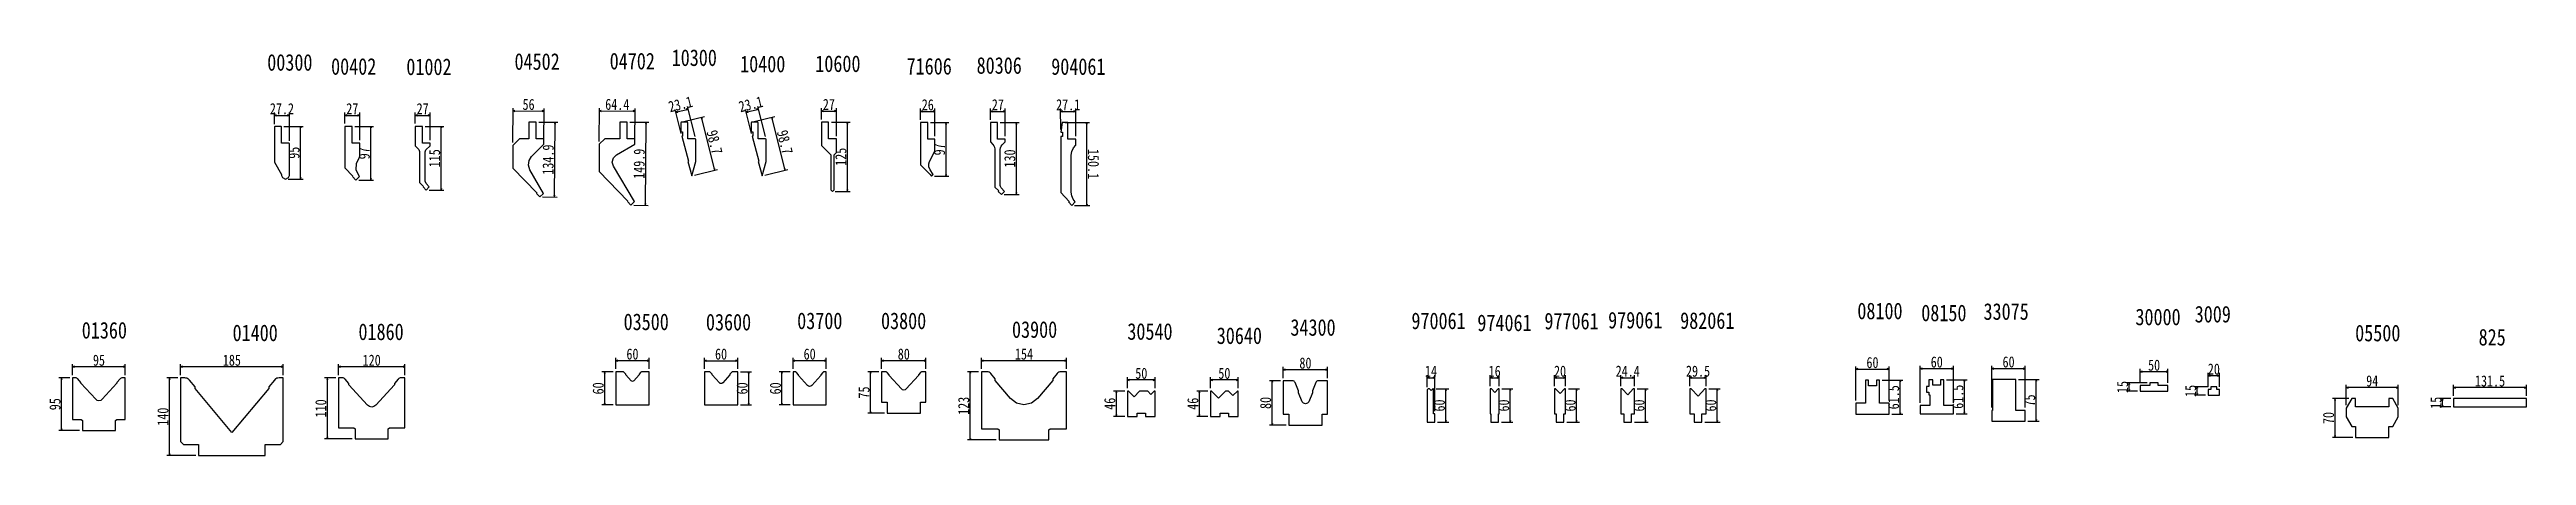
# Model space of a CAD drawing. Extents: x 2 to 4475, y 0 to 733.
import ezdxf
from ezdxf.enums import TextEntityAlignment as Align

# ---------------------------------------------------------------- set-up
doc = ezdxf.new("R2010")
doc.units = 0
doc.layers.get('0').update_dxf_attribs({"linetype": 'CONTINUOUS'})
doc.styles.add('GOTHIC', font='ＭＳ ゴシック')

msp = doc.modelspace()

# ---------------------------------------------------------------- linework, layer by layer
at = {"color": 134, "linetype": 'CONTINUOUS'}
for p, q in [((838.735138, 564.64979), (839.242297, 626.988021)), ((894.735138, 566.64979), (895.22232, 626.53259)), ((994.730682, 566.649825), (995.167964, 627.012221)), ((1059.120682, 566.649825), (1059.554585, 626.545786)), ((1167.820807, 575.506029), (1154.40955, 630.186396)), ((1294.820807, 575.506029), (1281.40955, 630.186396)), ((1396.011838, 606.649956), (1396.011838, 626.649956)), ((1423.011838, 576.649956), (1423.011838, 626.649956)), ((408.287534, 597.951146), (408.287534, 618.951146)), ((411.668274, 614.857013), (408.287534, 613.951146)), ((408.287534, 613.951146), (411.668274, 613.045279)), ((408.287534, 613.951146), (435.487534, 613.951146)), ((425.287534, 593.951146), (460.487534, 593.951146)), ((435.487534, 613.951146), (432.106793, 614.857013)), ((432.106793, 613.045279), (435.487534, 613.951146)), ((435.487534, 567.951146), (435.487534, 618.951146)), ((455.487534, 593.951146), (454.581667, 590.570406)), ((456.3934, 590.570406), (455.487534, 593.951146)), ((455.487534, 498.951146), (455.487534, 593.951146)), ((535.487534, 598.951146), (535.487534, 618.951146)), ((538.868274, 614.857013), (535.487534, 613.951146)), ((535.487534, 613.951146), (538.868274, 613.045279)), ((535.487534, 613.951146), (562.487534, 613.951146)), ((553.487534, 593.951146), (587.487534, 593.951146)), ((562.487534, 613.951146), (559.106793, 614.857013)), ((559.106793, 613.045279), (562.487534, 613.951146)), ((562.487534, 568.951146), (562.487534, 618.951146)), ((582.487534, 593.951146), (581.581667, 590.570406)), ((583.3934, 590.570406), (582.487534, 593.951146)), ((582.487534, 496.951146), (582.487534, 593.951146)), ((662.487534, 598.951146), (662.487534, 618.951146)), ((665.868274, 614.857013), (662.487534, 613.951146)), ((662.487534, 613.951146), (665.868274, 613.045279)), ((662.487534, 613.951146), (689.487534, 613.951146)), ((680.487534, 593.951146), (714.487534, 593.951146)), ((689.487534, 613.951146), (686.106793, 614.857013)), ((686.106793, 613.045279), (689.487534, 613.951146)), ((689.487534, 568.951146), (689.487534, 618.951146)), ((709.487534, 593.951146), (708.581667, 590.570406)), ((710.3934, 590.570406), (709.487534, 593.951146)), ((709.487534, 478.951146), (709.487534, 593.951146)), ((842.589618, 622.86652), (839.20162, 621.988186)), ((839.20162, 621.988186), (842.574879, 621.054846)), ((839.20162, 621.988186), (895.181644, 621.532756)), ((885.694296, 601.609279), (920.01811, 601.330034)), ((891.793646, 620.654422), (895.181644, 621.532756)), ((895.181644, 621.532756), (891.808385, 622.466096)), ((913.920506, 466.436591), (915.018275, 601.370711)), ((915.018275, 601.370711), (914.084935, 597.997452)), ((915.896609, 597.982713), (915.018275, 601.370711)), ((998.518957, 622.893704), (995.131743, 622.012352)), ((995.131743, 622.012352), (998.505833, 621.082019)), ((995.131743, 622.012352), (1059.518364, 621.545917)), ((1050.08433, 601.613735), (1084.372827, 601.36534)), ((1056.131151, 620.664565), (1059.518364, 621.545917)), ((1059.518364, 621.545917), (1056.144275, 622.476251)), ((1078.286741, 451.460139), (1079.372958, 601.40156)), ((1079.372958, 601.40156), (1078.442625, 598.027471)), ((1080.25431, 598.014346), (1079.372958, 601.40156)), ((1142.690807, 581.006029), (1131.977904, 624.684667)), ((1133.168936, 619.828594), (1155.600581, 625.330323)), ((1136.236577, 621.513699), (1133.168936, 619.828594)), ((1133.168936, 619.828594), (1136.668143, 619.754117)), ((1147.867911, 602.840987), (1184.645072, 611.861189)), ((1155.600581, 625.330323), (1152.101374, 625.4048)), ((1152.53294, 623.645218), (1155.600581, 625.330323)), ((1179.788999, 610.670158), (1179.714522, 607.17095)), ((1181.474104, 607.602516), (1179.788999, 610.670158)), ((1203.307997, 514.778516), (1179.788999, 610.670158)), ((1269.690807, 581.006029), (1258.977904, 624.684667)), ((1260.168936, 619.828594), (1282.600581, 625.330323)), ((1263.236577, 621.513699), (1260.168936, 619.828594)), ((1260.168936, 619.828594), (1263.668143, 619.754117)), ((1274.867911, 602.840987), (1311.645072, 611.861189)), ((1282.600581, 625.330323), (1279.101374, 625.4048)), ((1279.53294, 623.645218), (1282.600581, 625.330323)), ((1306.788999, 610.670158), (1306.714522, 607.17095)), ((1308.474104, 607.602516), (1306.788999, 610.670158)), ((1330.307997, 514.778516), (1306.788999, 610.670158)), ((1399.392579, 622.555822), (1396.011838, 621.649956)), ((1396.011838, 621.649956), (1399.392579, 620.744089)), ((1396.011838, 621.649956), (1423.011838, 621.649956)), ((1414.011838, 601.649956), (1448.011838, 601.649956)), ((1423.011838, 621.649956), (1419.631098, 622.555822)), ((1419.631098, 620.744089), (1423.011838, 621.649956)), ((1443.011838, 601.649956), (1442.105972, 598.269215)), ((1443.917705, 598.269215), (1443.011838, 601.649956)), ((1443.011838, 476.649956), (1443.011838, 601.649956)), ((1575.120271, 606.060516), (1575.120271, 626.060516)), ((1578.501012, 621.966382), (1575.120271, 621.060516)), ((1575.120271, 621.060516), (1578.501012, 620.154649)), ((1575.120271, 621.060516), (1601.120271, 621.060516)), ((1593.120271, 601.060516), (1626.120271, 601.060516)), ((1601.120271, 621.060516), (1597.739531, 621.966382)), ((1597.739531, 620.154649), (1601.120271, 621.060516)), ((1601.120271, 576.060516), (1601.120271, 626.060516)), ((1621.120271, 601.060516), (1620.214405, 597.679775)), ((1622.026138, 597.679775), (1621.120271, 601.060516)), ((1621.120271, 504.060516), (1621.120271, 601.060516)), ((1701.120271, 606.060516), (1701.120271, 626.060516)), ((1704.501012, 621.966382), (1701.120271, 621.060516)), ((1701.120271, 621.060516), (1704.501012, 620.154649)), ((1701.120271, 621.060516), (1728.120271, 621.060516)), ((1719.120271, 601.060516), (1753.120271, 601.060516)), ((1728.120271, 621.060516), (1724.739531, 621.966382)), ((1724.739531, 620.154649), (1728.120271, 621.060516)), ((1728.120271, 576.060516), (1728.120271, 626.060516)), ((1748.120271, 601.060516), (1747.214405, 597.679775)), ((1749.026138, 597.679775), (1748.120271, 601.060516)), ((1748.120271, 471.060516), (1748.120271, 601.060516)), ((1828.11302, 588.56051), (1828.058642, 626.056432)), ((1831.445316, 621.967206), (1828.065893, 621.056438)), ((1828.065893, 621.056438), (1855.205708, 621.095797)), ((1828.065893, 621.056438), (1831.447944, 620.155475)), ((1835.892266, 601.067767), (1880.234686, 601.132074)), ((1855.205708, 621.095797), (1851.823657, 621.99676)), ((1851.826285, 620.185028), (1855.205708, 621.095797)), ((1855.27102, 576.06051), (1855.198457, 626.095792)), ((1875.234692, 601.124823), (1874.333729, 597.742772)), ((1876.14546, 597.7454), (1875.234692, 601.124823)), ((1875.4524, 451.006925), (1875.234692, 601.124823)), ((433.277534, 498.951146), (460.487534, 498.951146)), ((454.581667, 502.331886), (455.487534, 498.951146)), ((455.487534, 498.951146), (456.3934, 502.331886)), ((560.487534, 496.951146), (587.487534, 496.951146)), ((581.581667, 500.331886), (582.487534, 496.951146)), ((582.487534, 496.951146), (583.3934, 500.331886)), ((1166.867911, 505.840987), (1208.16407, 515.969547)), ((1201.622892, 517.846157), (1203.307997, 514.778516)), ((1203.307997, 514.778516), (1203.382474, 518.277723)), ((1293.867911, 505.840987), (1335.16407, 515.969547)), ((1328.622892, 517.846157), (1330.307997, 514.778516)), ((1330.307997, 514.778516), (1330.382474, 518.277723)), ((1600.120271, 504.060516), (1626.120271, 504.060516)), ((1620.214405, 507.441256), (1621.120271, 504.060516)), ((1621.120271, 504.060516), (1622.026138, 507.441256)), ((687.487534, 478.951146), (714.487534, 478.951146)), ((708.581667, 482.331886), (709.487534, 478.951146)), ((709.487534, 478.951146), (710.3934, 482.331886)), ((892.694296, 466.609279), (918.920341, 466.395915)), ((913.042173, 469.824589), (913.920506, 466.436591)), ((913.920506, 466.436591), (914.853846, 469.80985)), ((1057.08433, 451.613735), (1083.28661, 451.423919)), ((1077.405388, 454.847353), (1078.286741, 451.460139)), ((1078.286741, 451.460139), (1079.217074, 454.834229)), ((1421.011838, 476.649956), (1448.011838, 476.649956)), ((1442.105972, 480.030696), (1443.011838, 476.649956)), ((1443.011838, 476.649956), (1443.917705, 480.030696)), ((1726.120271, 471.060516), (1753.120271, 471.060516)), ((1747.214405, 474.441256), (1748.120271, 471.060516)), ((1748.120271, 471.060516), (1749.026138, 474.441256)), ((1853.278266, 450.974767), (1880.452394, 451.014176)), ((1874.541631, 454.386348), (1875.4524, 451.006925)), ((1875.4524, 451.006925), (1876.353362, 454.388975)), ((39, 140), (19, 140)), ((24, 140), (23.094133, 136.61926)), ((24.905867, 136.61926), (24, 140)), ((24, 45.01), (24, 140)), ((44, 145), (44, 165)), ((47.38074, 160.905867), (44, 160)), ((44, 160), (47.38074, 159.094133)), ((139, 160), (44, 160)), ((139, 160), (135.61926, 160.905867)), ((135.61926, 159.094133), (139, 160)), ((139, 145), (139, 165)), ((234, 140), (214, 140)), ((219, 140), (218.094133, 136.61926)), ((219.905867, 136.61926), (219, 140)), ((219, 0), (219, 140)), ((239, 145), (239, 165)), ((242.38074, 160.905867), (239, 160)), ((239, 160), (242.38074, 159.094133)), ((424, 160), (239, 160)), ((424, 160), (420.61926, 160.905867)), ((420.61926, 159.094133), (424, 160)), ((424, 145), (424, 165)), ((519, 140), (499, 140)), ((504, 140), (503.094133, 136.61926)), ((504.905867, 136.61926), (504, 140)), ((504, 30), (504, 140)), ((524, 145), (524, 165)), ((527.38074, 160.905867), (524, 160)), ((524, 160), (527.38074, 159.094133)), ((643.98, 160), (524, 160)), ((643.98, 160), (640.59926, 160.905867)), ((640.59926, 159.094133), (643.98, 160)), ((643.98, 145), (643.98, 165)), ((1019.832578, 151.086286), (999.832578, 151.086286)), ((1004.832578, 151.086286), (1003.926711, 147.705546)), ((1005.738445, 147.705546), (1004.832578, 151.086286)), ((1004.832578, 91.096286), (1004.832578, 151.086286)), ((1024.832578, 156.086286), (1024.832578, 176.086286)), ((1028.213318, 171.992153), (1024.832578, 171.086286)), ((1024.832578, 171.086286), (1028.213318, 170.180419)), ((1084.832578, 171.086286), (1024.832578, 171.086286)), ((1084.832578, 171.086286), (1081.451838, 171.992153)), ((1081.451838, 170.180419), (1084.832578, 171.086286)), ((1084.832578, 156.086286), (1084.832578, 176.086286)), ((1184.832578, 156.086286), (1184.832578, 176.086286)), ((1188.213318, 171.992153), (1184.832578, 171.086286)), ((1184.832578, 171.086286), (1188.213318, 170.180419)), ((1184.832578, 171.086286), (1244.822578, 171.086286)), ((1244.822578, 171.086286), (1241.441838, 171.992153)), ((1241.441838, 170.180419), (1244.822578, 171.086286)), ((1244.822578, 156.086286), (1244.822578, 176.086286)), ((1249.822578, 151.086286), (1269.822578, 151.086286)), ((1264.822578, 151.086286), (1263.916711, 147.705546)), ((1265.728445, 147.705546), (1264.822578, 151.086286)), ((1264.822578, 91.086286), (1264.822578, 151.086286)), ((1339.822578, 151.086286), (1319.822578, 151.086286)), ((1324.822578, 151.086286), (1323.916711, 147.705546)), ((1325.728445, 147.705546), (1324.822578, 151.086286)), ((1324.822578, 91.096286), (1324.822578, 151.086286)), ((1344.822578, 156.086286), (1344.822578, 176.086286)), ((1348.203318, 171.992153), (1344.822578, 171.086286)), ((1344.822578, 171.086286), (1348.203318, 170.180419)), ((1404.822578, 171.086286), (1344.822578, 171.086286)), ((1404.822578, 171.086286), (1401.441838, 171.992153)), ((1401.441838, 170.180419), (1404.822578, 171.086286)), ((1404.822578, 156.086286), (1404.822578, 176.086286)), ((1499.822578, 151.086286), (1479.822578, 151.086286)), ((1484.822578, 151.086286), (1483.916711, 147.705546)), ((1485.728445, 147.705546), (1484.822578, 151.086286)), ((1484.822578, 76.086286), (1484.822578, 151.086286)), ((1504.822578, 156.086286), (1504.822578, 176.086286)), ((1508.203318, 171.992153), (1504.822578, 171.086286)), ((1504.822578, 171.086286), (1508.203318, 170.180419)), ((1584.842578, 171.086286), (1504.822578, 171.086286)), ((1584.842578, 171.086286), (1581.461838, 171.992153)), ((1581.461838, 170.180419), (1584.842578, 171.086286)), ((1584.842578, 156.086286), (1584.842578, 176.086286)), ((1679.842578, 151.086286), (1659.842578, 151.086286)), ((1664.842578, 151.086286), (1663.936711, 147.705546)), ((1665.748445, 147.705546), (1664.842578, 151.086286)), ((1664.842578, 28.086286), (1664.842578, 151.086286)), ((1684.842578, 156.086286), (1684.842578, 176.086286)), ((1688.223318, 171.992153), (1684.842578, 171.086286)), ((1684.842578, 171.086286), (1688.223318, 170.180419)), ((1838.842578, 171.086286), (1684.842578, 171.086286)), ((1838.842578, 171.086286), (1835.461838, 171.992153)), ((1835.461838, 170.180419), (1838.842578, 171.086286)), ((1838.842578, 156.086286), (1838.842578, 176.086286)), ((1948.667672, 121.310833), (1948.667672, 141.310833)), ((1952.048412, 137.2167), (1948.667672, 136.310833)), ((1948.667672, 136.310833), (1952.048412, 135.404966)), ((1998.667672, 136.310833), (1948.667672, 136.310833)), ((1998.667672, 136.310833), (1995.286931, 137.2167)), ((1995.286931, 135.404966), (1998.667672, 136.310833)), ((1998.667672, 121.310833), (1998.667672, 141.310833)), ((2098.667672, 121.310833), (2098.667672, 141.310833)), ((2102.048412, 137.2167), (2098.667672, 136.310833)), ((2098.667672, 136.310833), (2102.048412, 135.404966)), ((2148.667672, 136.310833), (2098.667672, 136.310833)), ((2148.667672, 136.310833), (2145.286931, 137.2167)), ((2145.286931, 135.404966), (2148.667672, 136.310833)), ((2148.667672, 121.310833), (2148.667672, 141.310833)), ((2225.055286, 134.787976), (2205.055286, 134.787976)), ((2210.055286, 134.787976), (2209.14942, 131.407236)), ((2210.961153, 131.407236), (2210.055286, 134.787976)), ((2210.055286, 54.787976), (2210.055286, 134.787976)), ((2230.055286, 139.787976), (2230.055286, 159.787976)), ((2233.436027, 155.693843), (2230.055286, 154.787976)), ((2230.055286, 154.787976), (2233.436027, 153.88211)), ((2310.075286, 154.787976), (2230.055286, 154.787976)), ((2310.075286, 154.787976), (2306.694546, 155.693843)), ((2306.694546, 153.88211), (2310.075286, 154.787976)), ((2310.075286, 139.787976), (2310.075286, 159.787976)), ((2489.818033, 123.184104), (2489.818033, 145.184104)), ((2493.198773, 141.089971), (2489.818033, 140.184104)), ((2489.818033, 140.184104), (2493.198773, 139.278237)), ((2489.818033, 140.184104), (2503.818033, 140.184104)), ((2503.818033, 140.184104), (2500.437293, 141.089971)), ((2500.437293, 139.278237), (2503.818033, 140.184104)), ((2503.818033, 80.185104), (2503.818033, 145.184104)), ((2603.818033, 125.184104), (2603.818033, 145.184104)), ((2607.198773, 141.089971), (2603.818033, 140.184104)), ((2603.818033, 140.184104), (2607.198773, 139.278237)), ((2603.818033, 140.184104), (2619.818033, 140.184104)), ((2619.818033, 140.184104), (2616.437293, 141.089971)), ((2616.437293, 139.278237), (2619.818033, 140.184104)), ((2619.818033, 125.184104), (2619.818033, 145.184104)), ((2719.818033, 125.184104), (2719.818033, 145.184104)), ((2723.198773, 141.089971), (2719.818033, 140.184104)), ((2719.818033, 140.184104), (2723.198773, 139.278237)), ((2719.818033, 140.184104), (2739.818033, 140.184104)), ((2739.818033, 140.184104), (2736.437293, 141.089971)), ((2736.437293, 139.278237), (2739.818033, 140.184104)), ((2739.818033, 125.184104), (2739.818033, 145.184104)), ((2839.818033, 125.184104), (2839.818033, 145.184104)), ((2843.198773, 141.089971), (2839.818033, 140.184104)), ((2839.818033, 140.184104), (2843.198773, 139.278237)), ((2839.818033, 140.184104), (2864.218033, 140.184104)), ((2864.218033, 140.184104), (2860.837293, 141.089971)), ((2860.837293, 139.278237), (2864.218033, 140.184104)), ((2864.218033, 125.184104), (2864.218033, 145.184104)), ((2964.218033, 125.184104), (2964.218033, 145.184104)), ((2967.598773, 141.089971), (2964.218033, 140.184104)), ((2964.218033, 140.184104), (2967.598773, 139.278237)), ((2964.218033, 140.184104), (2993.718033, 140.184104)), ((2993.718033, 140.184104), (2990.337293, 141.089971)), ((2990.337293, 139.278237), (2993.718033, 140.184104)), ((2993.718033, 125.184104), (2993.718033, 145.184104)), ((3263.98409, 99.279757), (3263.98409, 160.779757)), ((3267.364831, 156.685624), (3263.98409, 155.779757)), ((3263.98409, 155.779757), (3267.364831, 154.873891)), ((3263.98409, 155.779757), (3323.98409, 155.779757)), ((3311.48409, 135.779757), (3348.98409, 135.779757)), ((3323.98409, 155.779757), (3320.60335, 156.685624)), ((3320.60335, 154.873891), (3323.98409, 155.779757)), ((3323.98409, 99.279757), (3323.98409, 160.779757)), ((3343.98409, 135.779757), (3343.078224, 132.399017)), ((3344.889957, 132.399017), (3343.98409, 135.779757)), ((3343.98409, 74.279757), (3343.98409, 135.779757)), ((3380.047911, 95.211861), (3380.047911, 161.711861)), ((3383.428652, 157.617727), (3380.047911, 156.711861)), ((3380.047911, 156.711861), (3383.428652, 155.805994)), ((3380.047911, 156.711861), (3440.047911, 156.711861)), ((3427.547911, 136.711861), (3465.047911, 136.711861)), ((3440.047911, 156.711861), (3436.667171, 157.617727)), ((3436.667171, 155.805994), (3440.047911, 156.711861)), ((3440.047911, 95.211861), (3440.047911, 161.711861)), ((3460.047911, 136.711861), (3459.142045, 133.33112)), ((3460.953778, 133.33112), (3460.047911, 136.711861)), ((3460.047911, 75.211861), (3460.047911, 136.711861)), ((3509.719613, 86.33432), (3509.719613, 161.83432)), ((3513.100353, 157.740186), (3509.719613, 156.83432)), ((3509.719613, 156.83432), (3513.100353, 155.928453)), ((3509.719613, 156.83432), (3569.719613, 156.83432)), ((3557.719613, 136.83432), (3594.719613, 136.83432)), ((3569.719613, 156.83432), (3566.338873, 157.740186)), ((3566.338873, 155.928453), (3569.719613, 156.83432)), ((3569.719613, 86.33432), (3569.719613, 161.83432)), ((3589.719613, 136.83432), (3588.813746, 133.453579)), ((3590.62548, 133.453579), (3589.719613, 136.83432)), ((3589.719613, 61.83432), (3589.719613, 136.83432)), ((3777.496596, 131.083309), (3777.496596, 156.083309)), ((3780.877337, 151.989176), (3777.496596, 151.083309)), ((3777.496596, 151.083309), (3780.877337, 150.177442)), ((3827.496596, 151.083309), (3777.496596, 151.083309)), ((3827.496596, 151.083309), (3824.115856, 151.989176)), ((3824.115856, 150.177442), (3827.496596, 151.083309)), ((3827.496596, 131.083309), (3827.496596, 156.083309)), ((3900.422021, 123.949861), (3900.422021, 148.949861)), ((3903.802761, 144.855728), (3900.422021, 143.949861)), ((3900.422021, 143.949861), (3903.802761, 143.043995)), ((3920.422021, 143.949861), (3900.422021, 143.949861)), ((3920.422021, 143.949861), (3917.04128, 144.855728)), ((3917.04128, 143.043995), (3920.422021, 143.949861)), ((3920.422021, 123.949861), (3920.422021, 148.949861)), ((1019.832578, 91.096286), (999.832578, 91.096286)), ((1003.926711, 94.477026), (1004.832578, 91.096286)), ((1004.832578, 91.096286), (1005.738445, 94.477026)), ((1249.822578, 91.086286), (1269.822578, 91.086286)), ((1263.916711, 94.467026), (1264.822578, 91.086286)), ((1264.822578, 91.086286), (1265.728445, 94.467026)), ((1339.822578, 91.096286), (1319.822578, 91.096286)), ((1323.916711, 94.477026), (1324.822578, 91.096286)), ((1324.822578, 91.096286), (1325.728445, 94.477026)), ((1943.667672, 116.310833), (1923.667672, 116.310833)), ((1928.667672, 116.310833), (1927.761805, 112.930093)), ((1929.573538, 112.930093), (1928.667672, 116.310833)), ((1928.667672, 70.310833), (1928.667672, 116.310833)), ((2093.667672, 116.310833), (2073.667672, 116.310833)), ((2078.667672, 116.310833), (2077.761805, 112.930093)), ((2079.573538, 112.930093), (2078.667672, 116.310833)), ((2078.667672, 70.310833), (2078.667672, 116.310833)), ((2506.318033, 120.184104), (2528.818033, 120.184104)), ((2523.818033, 120.184104), (2522.912166, 116.803364)), ((2524.7239, 116.803364), (2523.818033, 120.184104)), ((2523.818033, 60.185104), (2523.818033, 120.184104)), ((2624.818033, 120.184104), (2644.818033, 120.184104)), ((2639.818033, 120.184104), (2638.912166, 116.803364)), ((2640.7239, 116.803364), (2639.818033, 120.184104)), ((2639.818033, 60.185104), (2639.818033, 120.184104)), ((2744.818033, 120.184104), (2764.818033, 120.184104)), ((2759.818033, 120.184104), (2758.912166, 116.803364)), ((2760.7239, 116.803364), (2759.818033, 120.184104)), ((2759.818033, 60.184104), (2759.818033, 120.184104)), ((2869.218033, 120.184104), (2889.218033, 120.184104)), ((2884.218033, 120.184104), (2883.312166, 116.803364)), ((2885.1239, 116.803364), (2884.218033, 120.184104)), ((2884.218033, 60.184104), (2884.218033, 120.184104)), ((2998.718033, 120.184104), (3018.718033, 120.184104)), ((3013.718033, 120.184104), (3012.812166, 116.803364)), ((3014.6239, 116.803364), (3013.718033, 120.184104)), ((3013.718033, 60.184104), (3013.718033, 120.184104)), ((3789.996596, 131.083309), (3752.496596, 131.083309)), ((3772.496596, 116.083309), (3752.496596, 116.083309)), ((3757.496596, 131.083309), (3756.59073, 127.702569)), ((3756.59073, 119.464049), (3757.496596, 116.083309)), ((3758.402463, 127.702569), (3757.496596, 131.083309)), ((3757.496596, 116.083309), (3757.496596, 131.083309)), ((3757.496596, 116.083309), (3758.402463, 119.464049)), ((3899.922021, 123.949861), (3875.422021, 123.949861)), ((3895.422021, 108.949861), (3875.422021, 108.949861)), ((3880.422021, 123.949861), (3879.516154, 120.569121)), ((3879.516154, 112.330602), (3880.422021, 108.949861)), ((3881.327887, 120.569121), (3880.422021, 123.949861)), ((3880.422021, 108.949861), (3880.422021, 123.949861)), ((3880.422021, 108.949861), (3881.327887, 112.330602)), ((4154.39133, 102.530541), (4124.39133, 102.530541)), ((4129.39133, 102.530541), (4128.485463, 99.149801)), ((4130.297197, 99.149801), (4129.39133, 102.530541)), ((4129.39133, 32.530541), (4129.39133, 102.530541)), ((4149.39133, 90.530541), (4149.39133, 127.530541)), ((4152.77207, 123.436408), (4149.39133, 122.530541)), ((4149.39133, 122.530541), (4152.77207, 121.624674)), ((4243.39133, 122.530541), (4149.39133, 122.530541)), ((4243.39133, 122.530541), (4240.01059, 123.436408)), ((4240.01059, 121.624674), (4243.39133, 122.530541)), ((4243.39133, 90.530541), (4243.39133, 127.530541)), ((4338.39133, 102.530541), (4318.39133, 102.530541)), ((4323.39133, 102.530541), (4322.485463, 99.149801)), ((4322.485463, 90.911281), (4323.39133, 87.530541)), ((4324.297197, 99.149801), (4323.39133, 102.530541)), ((4323.39133, 87.530541), (4323.39133, 102.530541)), ((4323.39133, 87.530541), (4324.297197, 90.911281)), ((4343.39133, 107.530541), (4343.39133, 127.530541)), ((4346.77207, 123.436408), (4343.39133, 122.530541)), ((4343.39133, 122.530541), (4346.77207, 121.624674)), ((4474.89133, 122.530541), (4343.39133, 122.530541)), ((4474.89133, 122.530541), (4471.51059, 123.436408)), ((4471.51059, 121.624674), (4474.89133, 122.530541)), ((4474.89133, 107.530541), (4474.89133, 127.530541)), ((56.5, 45.01), (19, 45.01)), ((23.094133, 48.39074), (24, 45.01)), ((24, 45.01), (24.905867, 48.39074)), ((1509.832578, 76.086286), (1479.822578, 76.086286)), ((1483.916711, 79.467026), (1484.822578, 76.086286)), ((1484.822578, 76.086286), (1485.728445, 79.467026)), ((1943.667672, 70.310833), (1923.667672, 70.310833)), ((1927.761805, 73.691573), (1928.667672, 70.310833)), ((1928.667672, 70.310833), (1929.573538, 73.691573)), ((2093.667672, 70.310833), (2073.667672, 70.310833)), ((2077.761805, 73.691573), (2078.667672, 70.310833)), ((2078.667672, 70.310833), (2079.573538, 73.691573)), ((2235.065286, 54.787976), (2205.055286, 54.787976)), ((2209.14942, 58.168717), (2210.055286, 54.787976)), ((2210.055286, 54.787976), (2210.961153, 58.168717)), ((2508.818033, 60.185104), (2528.818033, 60.185104)), ((2522.912166, 63.565844), (2523.818033, 60.185104)), ((2523.818033, 60.185104), (2524.7239, 63.565844)), ((2623.818033, 60.185104), (2644.818033, 60.185104)), ((2638.912166, 63.565844), (2639.818033, 60.185104)), ((2639.818033, 60.185104), (2640.7239, 63.565844)), ((2741.818033, 60.184104), (2764.818033, 60.184104)), ((2758.912166, 63.564844), (2759.818033, 60.184104)), ((2759.818033, 60.184104), (2760.7239, 63.564844)), ((2864.018033, 60.184104), (2889.218033, 60.184104)), ((2883.312166, 63.564844), (2884.218033, 60.184104)), ((2884.218033, 60.184104), (2885.1239, 63.564844)), ((2990.968033, 60.184104), (3018.718033, 60.184104)), ((3012.812166, 63.564844), (3013.718033, 60.184104)), ((3013.718033, 60.184104), (3014.6239, 63.564844)), ((3328.98409, 74.279757), (3348.98409, 74.279757)), ((3343.078224, 77.660498), (3343.98409, 74.279757)), ((3343.98409, 74.279757), (3344.889957, 77.660498)), ((3445.047911, 75.211861), (3465.047911, 75.211861)), ((3459.142045, 78.592601), (3460.047911, 75.211861)), ((3460.047911, 75.211861), (3460.953778, 78.592601)), ((3574.719613, 61.83432), (3594.719613, 61.83432)), ((3588.813746, 65.21506), (3589.719613, 61.83432)), ((3589.719613, 61.83432), (3590.62548, 65.21506)), ((4338.39133, 87.530541), (4318.39133, 87.530541)), ((266.5, 0), (214, 0)), ((218.094133, 3.38074), (219, 0)), ((219, 0), (219.905867, 3.38074)), ((548.99, 30), (499, 30)), ((503.094133, 33.38074), (504, 30)), ((504, 30), (504.905867, 33.38074)), ((1711.842578, 28.086286), (1659.842578, 28.086286)), ((1663.936711, 31.467026), (1664.842578, 28.086286)), ((1664.842578, 28.086286), (1665.748445, 31.467026)), ((4161.39133, 32.530541), (4124.39133, 32.530541)), ((4128.485463, 35.911281), (4129.39133, 32.530541)), ((4129.39133, 32.530541), (4130.297197, 35.911281))]:
    msp.add_line(p, q, dxfattribs=at)
at = {"color": 2, "linetype": 'CONTINUOUS'}
for p, q in [((409.287534, 593.951146), (408.287534, 592.951146)), ((408.287534, 592.951146), (408.287534, 529.591146)), ((420.287534, 593.951146), (409.287534, 593.951146)), ((421.287534, 592.951146), (420.287534, 593.951146)), ((421.287534, 563.951146), (421.287534, 592.951146)), ((548.487534, 593.951146), (535.487534, 593.951146)), ((535.487534, 593.951146), (535.487534, 519.101146)), ((548.487534, 563.951146), (548.487534, 593.951146)), ((675.487534, 593.951146), (662.487534, 593.951146)), ((662.487534, 593.951146), (662.487534, 558.951146)), ((675.487534, 563.951146), (675.487534, 593.951146)), ((880.694461, 601.649956), (867.694461, 601.649956)), ((867.694461, 601.649956), (867.694461, 571.649956)), ((880.694461, 571.649956), (880.694461, 601.649956)), ((1045.084461, 601.649956), (1032.084461, 601.649956)), ((1032.084461, 601.649956), (1032.084461, 571.649956)), ((1045.084461, 571.649956), (1045.084461, 601.649956)), ((1143.011838, 601.649956), (1142.011838, 600.649956)), ((1142.011838, 600.649956), (1142.011838, 584.149956)), ((1142.011838, 584.149956), (1145.011838, 584.149956)), ((1154.011838, 601.649956), (1143.011838, 601.649956)), ((1145.011838, 584.149956), (1145.011838, 576.149956)), ((1155.011838, 600.649956), (1154.011838, 601.649956)), ((1155.011838, 571.649956), (1155.011838, 600.649956)), ((1270.011838, 601.649956), (1269.011838, 600.649956)), ((1269.011838, 600.649956), (1269.011838, 584.149956)), ((1269.011838, 584.149956), (1272.011838, 584.149956)), ((1281.011838, 601.649956), (1270.011838, 601.649956)), ((1272.011838, 584.149956), (1272.011838, 576.149956)), ((1282.011838, 600.649956), (1281.011838, 601.649956)), ((1282.011838, 571.649956), (1282.011838, 600.649956)), ((1409.011838, 601.649956), (1396.011838, 601.649956)), ((1396.011838, 601.649956), (1396.011838, 559.649956)), ((1409.011838, 571.649956), (1409.011838, 601.649956)), ((1588.120271, 601.060516), (1575.120271, 601.060516)), ((1575.120271, 601.060516), (1575.120271, 524.870516)), ((1588.120271, 571.060516), (1588.120271, 601.060516)), ((1714.120271, 601.060516), (1701.120271, 601.060516)), ((1701.120271, 601.060516), (1701.120271, 566.060516)), ((1714.120271, 571.060516), (1714.120271, 601.060516)), ((1830.892271, 601.060516), (1828.120271, 583.560516)), ((1828.120271, 583.560516), (1831.278271, 583.560516)), ((1841.278271, 601.060516), (1830.892271, 601.060516)), ((1831.278271, 583.560516), (1831.278271, 575.560516)), ((1841.278271, 571.060516), (1841.278271, 601.060516)), ((434.487534, 563.951146), (421.287534, 563.951146)), ((435.487534, 562.951146), (434.487534, 563.951146)), ((435.487534, 505.421146), (435.487534, 562.951146)), ((562.487534, 563.951146), (548.487534, 563.951146)), ((556.387534, 527.701146), (562.487534, 538.951146)), ((562.487534, 538.951146), (562.487534, 563.951146)), ((662.487534, 558.951146), (669.017534, 552.421146)), ((669.017534, 552.421146), (670.487534, 548.881146)), ((670.487534, 548.881146), (670.487534, 492.811146)), ((689.487534, 563.951146), (675.487534, 563.951146)), ((680.487534, 547.881146), (681.947534, 551.421146)), ((680.487534, 494.961146), (680.487534, 547.881146)), ((681.947534, 551.421146), (689.487534, 558.951146)), ((689.487534, 558.951146), (689.487534, 563.951146)), ((850.694461, 571.649956), (838.694461, 559.649956)), ((838.694461, 559.649956), (838.694461, 518.789956)), ((867.694461, 571.649956), (850.694461, 571.649956)), ((868.044461, 532.349956), (872.704461, 539.659956)), ((872.704461, 539.659956), (894.694461, 561.649956)), ((894.694461, 571.649956), (880.694461, 571.649956)), ((894.694461, 561.649956), (894.694461, 571.649956)), ((1004.694461, 571.649956), (994.694461, 561.649956)), ((994.694461, 561.649956), (994.694461, 512.469956)), ((1032.084461, 571.649956), (1004.694461, 571.649956)), ((1018.384461, 529.489956), (1020.394461, 536.989956)), ((1020.394461, 536.989956), (1025.884461, 542.479956)), ((1025.884461, 542.479956), (1059.084461, 561.649956)), ((1059.084461, 571.649956), (1045.084461, 571.649956)), ((1059.084461, 561.649956), (1059.084461, 571.649956)), ((1145.011838, 576.149956), (1143.881838, 576.149956)), ((1143.881838, 576.149956), (1155.991838, 530.989956)), ((1168.011838, 571.649956), (1155.011838, 571.649956)), ((1169.011838, 570.649956), (1168.011838, 571.649956)), ((1169.011838, 530.779956), (1169.011838, 570.649956)), ((1272.011838, 576.149956), (1270.881838, 576.149956)), ((1270.881838, 576.149956), (1282.991838, 530.989956)), ((1295.011838, 571.649956), (1282.011838, 571.649956)), ((1296.011838, 570.649956), (1295.011838, 571.649956)), ((1296.011838, 530.779956), (1296.011838, 570.649956)), ((1396.011838, 559.649956), (1413.011838, 542.649956)), ((1423.011838, 571.649956), (1409.011838, 571.649956)), ((1413.011838, 542.649956), (1413.011838, 479.649956)), ((1419.011838, 542.649956), (1423.011838, 546.649956)), ((1419.011838, 479.649956), (1419.011838, 542.649956)), ((1423.011838, 546.649956), (1423.011838, 571.649956)), ((1601.120271, 571.060516), (1588.120271, 571.060516)), ((1591.410271, 530.500516), (1601.120271, 549.570516)), ((1601.120271, 549.570516), (1601.120271, 571.060516)), ((1701.120271, 566.060516), (1705.610271, 561.580516)), ((1705.610271, 561.580516), (1705.600271, 561.570516)), ((1705.600271, 561.570516), (1707.510271, 559.090516)), ((1707.510271, 559.090516), (1708.710271, 556.200516)), ((1708.710271, 556.200516), (1709.120271, 553.090516)), ((1709.120271, 553.090516), (1709.120271, 484.470516)), ((1728.120271, 571.060516), (1714.120271, 571.060516)), ((1719.120271, 552.090516), (1719.530271, 555.200516)), ((1719.120271, 487.070516), (1719.120271, 552.090516)), ((1719.530271, 555.200516), (1720.730271, 558.090516)), ((1720.730271, 558.090516), (1722.630271, 560.580516)), ((1722.630271, 560.580516), (1728.120271, 566.060516)), ((1728.120271, 566.060516), (1728.120271, 571.060516)), ((1831.278271, 575.560516), (1828.278271, 575.560516)), ((1828.278271, 575.560516), (1828.278271, 474.613516)), ((1855.278271, 571.060516), (1841.278271, 571.060516)), ((1847.278271, 542.060516), (1848.213271, 548.833516)), ((1847.278271, 475.060516), (1847.278271, 542.060516)), ((1848.213271, 548.833516), (1850.947271, 555.099516)), ((1850.947271, 555.099516), (1855.278271, 560.390516)), ((1855.278271, 560.390516), (1855.278271, 571.060516)), ((408.287534, 529.591146), (421.087534, 507.421146)), ((421.087534, 507.421146), (421.087534, 505.421146)), ((421.087534, 505.421146), (423.047534, 502.021146)), ((423.047534, 502.021146), (428.277534, 498.951146)), ((428.277534, 498.951146), (433.527534, 502.021146)), ((433.527534, 502.021146), (435.487534, 505.421146)), ((535.487534, 519.101146), (549.927534, 504.141146)), ((549.927534, 504.141146), (549.237534, 503.421146)), ((549.237534, 503.421146), (555.487534, 496.951146)), ((555.487534, 496.951146), (561.737534, 503.421146)), ((556.117534, 514.921146), (556.387534, 527.701146)), ((561.737534, 503.421146), (556.117534, 514.921146)), ((670.487534, 492.811146), (677.647534, 485.401146)), ((682.167534, 490.791146), (680.487534, 494.961146)), ((838.694461, 518.789956), (882.164461, 473.819956)), ((866.914461, 523.769956), (868.044461, 532.349956)), ((869.524461, 515.509956), (866.914461, 523.769956)), ((893.974461, 473.149956), (869.524461, 515.509956)), ((994.694461, 512.469956), (1046.554461, 458.819956)), ((1020.394461, 521.989956), (1018.384461, 529.489956)), ((1058.334461, 458.119956), (1020.394461, 521.989956)), ((1155.991838, 530.989956), (1155.021838, 530.729956)), ((1155.021838, 530.729956), (1162.011838, 504.649956)), ((1162.011838, 504.649956), (1169.011838, 530.779956)), ((1282.991838, 530.989956), (1282.021838, 530.729956)), ((1282.021838, 530.729956), (1289.011838, 504.649956)), ((1289.011838, 504.649956), (1296.011838, 530.779956)), ((1575.120271, 524.870516), (1592.690271, 507.290516)), ((1590.040271, 520.840516), (1590.070271, 526.690516)), ((1592.260271, 515.420516), (1590.040271, 520.840516)), ((1590.070271, 526.690516), (1591.410271, 530.500516)), ((1597.950271, 506.890516), (1592.260271, 515.420516)), ((1592.690271, 507.290516), (1592.340271, 506.940516)), ((1592.340271, 506.940516), (1595.120271, 504.060516)), ((1595.120271, 504.060516), (1597.950271, 506.890516)), ((677.647534, 485.401146), (676.927534, 484.701146)), ((676.927534, 484.701146), (682.487534, 478.951146)), ((688.047534, 484.701146), (682.167534, 490.791146)), ((682.487534, 478.951146), (688.047534, 484.701146)), ((882.164461, 473.819956), (881.444461, 473.119956)), ((881.444461, 473.119956), (887.694461, 466.649956)), ((887.694461, 466.649956), (893.974461, 473.149956)), ((1046.554461, 458.819956), (1045.834461, 458.119956)), ((1045.834461, 458.119956), (1052.084461, 451.649956)), ((1052.084461, 451.649956), (1058.334461, 458.119956)), ((1413.011838, 479.649956), (1416.011838, 476.649956)), ((1416.011838, 476.649956), (1419.011838, 479.649956)), ((1709.120271, 484.470516), (1716.170271, 477.420516)), ((1716.170271, 477.420516), (1715.460271, 476.720516)), ((1715.460271, 476.720516), (1721.120271, 471.060516)), ((1719.320271, 485.550516), (1719.120271, 487.070516)), ((1719.890271, 484.130516), (1719.320271, 485.550516)), ((1720.800271, 482.900516), (1719.890271, 484.130516)), ((1726.780271, 476.720516), (1720.800271, 482.900516)), ((1721.120271, 471.060516), (1726.780271, 476.720516)), ((1828.278271, 474.613516), (1843.238271, 458.572516)), ((1843.238271, 458.572516), (1842.141271, 457.549516)), ((1842.141271, 457.549516), (1848.278271, 450.967516)), ((1848.109271, 468.669516), (1847.278271, 475.060516)), ((1850.544271, 462.704516), (1848.109271, 468.669516)), ((1848.278271, 450.967516), (1854.425271, 457.559516)), ((1854.425271, 457.559516), (1850.544271, 462.704516)), ((48.85, 140), (44, 140)), ((44, 140), (44, 65)), ((50.1, 139.88), (48.85, 140)), ((51.27, 139.5), (50.1, 139.88)), ((52.36, 138.89), (51.27, 139.5)), ((53.27, 138.07), (52.36, 138.89)), ((58.991, 131.83), (53.27, 138.07)), ((129.73, 138.07), (123.99, 131.83)), ((130.64, 138.89), (129.73, 138.07)), ((131.73, 139.5), (130.64, 138.89)), ((132.9, 139.88), (131.73, 139.5)), ((134.15, 140), (132.9, 139.88)), ((139, 140), (134.15, 140)), ((139, 65), (139, 140)), ((246.4, 140), (239, 140)), ((239, 140), (239, 25)), ((248.3, 139.8), (246.4, 140)), ((250.1, 139.3), (248.3, 139.8)), ((251.9, 138.5), (250.1, 139.3)), ((253.4, 137.4), (251.9, 138.5)), ((254.8, 136), (253.4, 137.4)), ((265, 123.9), (254.8, 136)), ((408.2, 136), (398, 123.9)), ((409.6, 137.4), (408.2, 136)), ((411.1, 138.5), (409.6, 137.4)), ((412.9, 139.3), (411.1, 138.5)), ((414.7, 139.8), (412.9, 139.3)), ((416.6, 140), (414.7, 139.8)), ((424, 140), (416.6, 140)), ((424, 25), (424, 140)), ((530.9, 140), (524, 140)), ((524, 140), (524, 49.98)), ((532.35, 139.85), (530.9, 140)), ((533.72, 139.39), (532.35, 139.85)), ((534.99, 138.68), (533.72, 139.39)), ((536.06, 137.71), (534.99, 138.68)), ((542.99, 130.17), (536.06, 137.71)), ((631.89, 137.71), (624.99, 130.17)), ((632.99, 138.68), (631.89, 137.71)), ((634.26, 139.39), (632.99, 138.68)), ((635.63, 139.85), (634.26, 139.39)), ((637.08, 140), (635.63, 139.85)), ((643.98, 140), (637.08, 140)), ((643.98, 49.98), (643.98, 140)), ((1037.082578, 151.086286), (1024.832578, 151.086286)), ((1024.832578, 151.086286), (1024.832578, 91.096286)), ((1037.892578, 151.006286), (1037.082578, 151.086286)), ((1038.683578, 150.756286), (1037.892578, 151.006286)), ((1039.392578, 150.346286), (1038.683578, 150.756286)), ((1040.022578, 149.786286), (1039.392578, 150.346286)), ((1042.822578, 146.716286), (1040.022578, 149.786286)), ((1042.822578, 145.246286), (1042.822578, 146.716286)), ((1052.622578, 134.576286), (1042.822578, 145.246286)), ((1053.612578, 133.836286), (1052.622578, 134.576286)), ((1057.042578, 134.576286), (1056.022578, 133.836286)), ((1066.822578, 145.246286), (1057.042578, 134.576286)), ((1069.642578, 149.786286), (1066.822578, 146.716286)), ((1066.822578, 146.716286), (1066.822578, 145.246286)), ((1070.252578, 150.346286), (1069.642578, 149.786286)), ((1070.981578, 150.756286), (1070.252578, 150.346286)), ((1071.772578, 151.006286), (1070.981578, 150.756286)), ((1072.582578, 151.086286), (1071.772578, 151.006286)), ((1084.832578, 151.086286), (1072.582578, 151.086286)), ((1084.832578, 91.096286), (1084.832578, 151.086286)), ((1193.082578, 151.086286), (1184.832578, 151.086286)), ((1184.832578, 151.086286), (1184.832578, 91.086286)), ((1193.902578, 151.006286), (1193.082578, 151.086286)), ((1194.682578, 150.756286), (1193.902578, 151.006286)), ((1195.392578, 150.346286), (1194.682578, 150.756286)), ((1196.002578, 149.786286), (1195.392578, 150.346286)), ((1198.822578, 146.716286), (1196.002578, 149.786286)), ((1198.822578, 145.246286), (1198.822578, 146.716286)), ((1211.882578, 130.986286), (1198.822578, 145.246286)), ((1230.832578, 145.246286), (1217.772578, 130.986286)), ((1233.622578, 149.786286), (1230.832578, 146.716286)), ((1230.832578, 146.716286), (1230.832578, 145.246286)), ((1234.262578, 150.346286), (1233.622578, 149.786286)), ((1234.972578, 150.756286), (1234.262578, 150.346286)), ((1235.752578, 151.006286), (1234.972578, 150.756286)), ((1236.592578, 151.086286), (1235.752578, 151.006286)), ((1244.822578, 151.086286), (1236.592578, 151.086286)), ((1244.822578, 91.086286), (1244.822578, 151.086286)), ((1348.052578, 151.086286), (1344.822578, 151.086286)), ((1344.822578, 151.086286), (1344.822578, 91.096286)), ((1348.892578, 151.016286), (1348.052578, 151.086286)), ((1349.672578, 150.766286), (1348.892578, 151.016286)), ((1350.392578, 150.356286), (1349.672578, 150.766286)), ((1351.002578, 149.796286), (1350.392578, 150.356286)), ((1354.802578, 145.626286), (1351.002578, 149.796286)), ((1354.802578, 144.156286), (1354.802578, 145.626286)), ((1371.142578, 126.356286), (1354.802578, 144.156286)), ((1394.812578, 144.156286), (1378.502578, 126.356286)), ((1398.622578, 149.796286), (1394.812578, 145.626286)), ((1394.812578, 145.626286), (1394.812578, 144.156286)), ((1399.252578, 150.356286), (1398.622578, 149.796286)), ((1399.972578, 150.766286), (1399.252578, 150.356286)), ((1400.752578, 151.016286), (1399.972578, 150.766286)), ((1401.572578, 151.086286), (1400.752578, 151.016286)), ((1404.822578, 151.086286), (1401.572578, 151.086286)), ((1404.822578, 91.096286), (1404.822578, 151.086286)), ((1511.122578, 151.086286), (1504.822578, 151.086286)), ((1504.822578, 151.086286), (1504.822578, 96.066286)), ((1512.173578, 150.986286), (1511.122578, 151.086286)), ((1513.162578, 150.656286), (1512.173578, 150.986286)), ((1514.042578, 150.146286), (1513.162578, 150.656286)), ((1514.832578, 149.456286), (1514.042578, 150.146286)), ((1518.342578, 145.626286), (1514.832578, 149.456286)), ((1518.342578, 144.156286), (1518.342578, 145.626286)), ((1540.412578, 120.046286), (1518.342578, 144.156286)), ((1571.352578, 144.156286), (1549.252578, 120.046286)), ((1574.852578, 149.456286), (1571.352578, 145.626286)), ((1571.352578, 145.626286), (1571.352578, 144.156286)), ((1575.622578, 150.146286), (1574.852578, 149.456286)), ((1576.532578, 150.656286), (1575.622578, 150.146286)), ((1577.491578, 150.986286), (1576.532578, 150.656286)), ((1578.542578, 151.086286), (1577.491578, 150.986286)), ((1584.842578, 151.086286), (1578.542578, 151.086286)), ((1584.842578, 96.066286), (1584.842578, 151.086286)), ((1695.152578, 151.086286), (1684.842578, 151.086286)), ((1684.842578, 151.086286), (1684.842578, 48.086286)), ((1697.083578, 150.876286), (1695.152578, 151.086286)), ((1698.932578, 150.236286), (1697.083578, 150.876286)), ((1700.612578, 149.226286), (1698.932578, 150.236286)), ((1702.032578, 147.876286), (1700.612578, 149.226286)), ((1709.832578, 138.586286), (1702.032578, 147.876286)), ((1709.832578, 135.456286), (1709.832578, 138.586286)), ((1737.312578, 102.716286), (1709.832578, 135.456286)), ((1813.842578, 135.456286), (1786.362578, 102.716286)), ((1821.642578, 147.876286), (1813.842578, 138.586286)), ((1813.842578, 138.586286), (1813.842578, 135.456286)), ((1823.062578, 149.226286), (1821.642578, 147.876286)), ((1824.742578, 150.236286), (1823.062578, 149.226286)), ((1826.602578, 150.876286), (1824.742578, 150.236286)), ((1828.522578, 151.086286), (1826.602578, 150.876286)), ((1838.842578, 151.086286), (1828.522578, 151.086286)), ((1838.842578, 48.086286), (1838.842578, 151.086286)), ((2246.725286, 134.787976), (2230.055286, 134.787976)), ((2230.055286, 134.787976), (2230.055286, 74.767976)), ((2248.165286, 134.557976), (2246.725286, 134.787976)), ((2249.515286, 133.927976), (2248.165286, 134.557976)), ((2291.965286, 134.557976), (2290.635286, 133.927976)), ((2293.405286, 134.787976), (2291.965286, 134.557976)), ((2310.075286, 134.787976), (2293.405286, 134.787976)), ((2310.075286, 74.767976), (2310.075286, 134.787976)), ((3286.98409, 135.779757), (3281.48409, 135.779757)), ((3281.48409, 135.779757), (3281.48409, 94.279757)), ((3286.98409, 125.779757), (3286.98409, 135.779757)), ((3306.48409, 135.779757), (3300.98409, 135.779757)), ((3300.98409, 135.779757), (3300.98409, 125.779757)), ((3306.48409, 94.279757), (3306.48409, 135.779757)), ((3403.047911, 136.711861), (3395.547911, 136.711861)), ((3395.547911, 136.711861), (3395.547911, 124.211861)), ((3403.047911, 126.711861), (3403.047911, 136.711861)), ((3422.547911, 136.711861), (3417.047911, 136.711861)), ((3417.047911, 136.711861), (3417.047911, 126.711861)), ((3422.547911, 90.211861), (3422.547911, 136.711861)), ((3552.719613, 136.83432), (3510.719613, 136.83432)), ((3510.719613, 136.83432), (3510.719613, 81.33432)), ((3552.719613, 81.33432), (3552.719613, 136.83432)), ((58.991, 130.35), (58.991, 131.83)), ((85.61, 101.32), (58.991, 130.35)), ((88.27, 99.39), (85.61, 101.32)), ((91.5, 98.73), (88.27, 99.39)), ((94.73, 99.39), (91.5, 98.73)), ((97.39, 101.32), (94.73, 99.39)), ((123.99, 130.35), (97.39, 101.32)), ((123.99, 131.83), (123.99, 130.35)), ((265, 120.8), (265, 123.9)), ((331.5, 41.5), (265, 120.8)), ((398, 120.8), (331.5, 41.5)), ((398, 123.9), (398, 120.8)), ((542.99, 127.2), (542.99, 130.17)), ((576.62, 90.52), (542.99, 127.2)), ((579.95, 88.11), (576.62, 90.52)), ((591.36, 90.52), (588, 88.11)), ((624.99, 127.2), (591.36, 90.52)), ((624.99, 130.17), (624.99, 127.2)), ((1024.832578, 91.096286), (1084.832578, 91.096286)), ((1054.832578, 133.586286), (1053.612578, 133.836286)), ((1056.022578, 133.836286), (1054.832578, 133.586286)), ((1184.832578, 91.086286), (1244.822578, 91.086286)), ((1213.202578, 130.056286), (1211.882578, 130.986286)), ((1214.822578, 129.696286), (1213.202578, 130.056286)), ((1216.432578, 130.056286), (1214.822578, 129.696286)), ((1217.772578, 130.986286), (1216.432578, 130.056286)), ((1344.822578, 91.096286), (1404.822578, 91.096286)), ((1372.813578, 125.156286), (1371.142578, 126.356286)), ((1374.822578, 124.726286), (1372.813578, 125.156286)), ((1376.831578, 125.156286), (1374.822578, 124.726286)), ((1378.502578, 126.356286), (1376.831578, 125.156286)), ((1504.822578, 96.066286), (1514.832578, 96.066286)), ((1514.832578, 96.066286), (1514.832578, 76.086286)), ((1542.422578, 118.626286), (1540.412578, 120.046286)), ((1544.832578, 118.116286), (1542.422578, 118.626286)), ((1547.242578, 118.626286), (1544.832578, 118.116286)), ((1549.252578, 120.046286), (1547.242578, 118.626286)), ((1574.832578, 76.086286), (1574.832578, 96.066286)), ((1574.832578, 96.066286), (1584.842578, 96.066286)), ((1748.312578, 94.286286), (1737.312578, 102.716286)), ((1761.852578, 91.286286), (1748.312578, 94.286286)), ((1775.362578, 94.286286), (1761.852578, 91.286286)), ((1786.362578, 102.716286), (1775.362578, 94.286286)), ((1950.667672, 116.310833), (1948.667672, 116.310833)), ((1948.667672, 116.310833), (1948.667672, 70.310833)), ((1960.667672, 105.960833), (1950.667672, 116.310833)), ((1970.667672, 116.310833), (1960.667672, 105.960833)), ((1985.167672, 116.310833), (1970.667672, 116.310833)), ((1991.167672, 110.100833), (1985.167672, 116.310833)), ((1997.167672, 116.310833), (1991.167672, 110.100833)), ((1998.667672, 116.310833), (1997.167672, 116.310833)), ((1998.667672, 70.310833), (1998.667672, 116.310833)), ((2100.667672, 116.310833), (2098.667672, 116.310833)), ((2098.667672, 116.310833), (2098.667672, 70.310833)), ((2113.167672, 103.370833), (2100.667672, 116.310833)), ((2125.667672, 116.310833), (2113.167672, 103.370833)), ((2131.167672, 116.310833), (2125.667672, 116.310833)), ((2139.167672, 108.030833), (2131.167672, 116.310833)), ((2147.167672, 116.310833), (2139.167672, 108.030833)), ((2148.667672, 116.310833), (2147.167672, 116.310833)), ((2148.667672, 70.310833), (2148.667672, 116.310833)), ((2250.585286, 132.957976), (2249.515286, 133.927976)), ((2251.345286, 131.687976), (2250.585286, 132.957976)), ((2257.565286, 116.677976), (2251.345286, 131.687976)), ((2257.565286, 112.737976), (2257.565286, 116.677976)), ((2264.075286, 97.067976), (2257.565286, 112.737976)), ((2266.455286, 94.147976), (2264.075286, 97.067976)), ((2270.065286, 93.057976), (2266.455286, 94.147976)), ((2273.675286, 94.147976), (2270.065286, 93.057976)), ((2276.085286, 97.067976), (2273.675286, 94.147976)), ((2282.565286, 112.737976), (2276.085286, 97.067976)), ((2288.785286, 131.687976), (2282.565286, 116.677976)), ((2282.565286, 116.677976), (2282.565286, 112.737976)), ((2289.545286, 132.957976), (2288.785286, 131.687976)), ((2290.635286, 133.927976), (2289.545286, 132.957976)), ((2491.818033, 120.184104), (2489.818033, 118.184104)), ((2489.818033, 118.184104), (2489.818033, 60.185104)), ((2493.818033, 120.184104), (2491.818033, 120.184104)), ((2496.818033, 116.967104), (2493.818033, 120.184104)), ((2499.818033, 120.184104), (2496.818033, 116.967104)), ((2501.318033, 120.184104), (2499.818033, 120.184104)), ((2501.318033, 75.185104), (2501.318033, 120.184104)), ((2605.818033, 120.184104), (2603.818033, 120.184104)), ((2603.818033, 120.184104), (2603.818033, 75.185104)), ((2611.818033, 113.750104), (2605.818033, 120.184104)), ((2617.818033, 120.184104), (2611.818033, 113.750104)), ((2619.818033, 120.184104), (2617.818033, 120.184104)), ((2619.818033, 75.185104), (2619.818033, 120.184104)), ((2721.818033, 120.184104), (2719.818033, 120.184104)), ((2719.818033, 120.184104), (2719.818033, 75.184104)), ((2729.818033, 111.605104), (2721.818033, 120.184104)), ((2737.818033, 120.184104), (2729.818033, 111.605104)), ((2739.818033, 120.184104), (2737.818033, 120.184104)), ((2739.818033, 75.184104), (2739.818033, 120.184104)), ((2842.018033, 120.184104), (2839.818033, 120.184104)), ((2839.818033, 120.184104), (2839.818033, 75.184104)), ((2852.018033, 109.460104), (2842.018033, 120.184104)), ((2862.018033, 120.184104), (2852.018033, 109.460104)), ((2864.218033, 120.184104), (2862.018033, 120.184104)), ((2864.218033, 75.184104), (2864.218033, 120.184104)), ((2966.468033, 120.184104), (2964.218033, 120.184104)), ((2964.218033, 120.184104), (2964.218033, 75.184104)), ((2978.968033, 106.779104), (2966.468033, 120.184104)), ((2991.468033, 120.184104), (2978.968033, 106.779104)), ((2993.718033, 120.184104), (2991.468033, 120.184104)), ((2993.718033, 75.184104), (2993.718033, 120.184104)), ((3281.48409, 94.279757), (3263.98409, 94.279757)), ((3263.98409, 94.279757), (3263.98409, 74.279757)), ((3300.98409, 125.779757), (3286.98409, 125.779757)), ((3323.98409, 94.279757), (3306.48409, 94.279757)), ((3323.98409, 74.279757), (3323.98409, 94.279757)), ((3397.547911, 90.211861), (3380.047911, 90.211861)), ((3380.047911, 90.211861), (3380.047911, 75.211861)), ((3395.547911, 124.211861), (3391.547911, 124.211861)), ((3391.547911, 124.211861), (3391.547911, 114.211861)), ((3391.547911, 114.211861), (3395.547911, 114.211861)), ((3395.547911, 114.211861), (3395.547911, 109.211861)), ((3395.547911, 109.211861), (3397.547911, 109.211861)), ((3397.547911, 109.211861), (3397.547911, 90.211861)), ((3417.047911, 126.711861), (3403.047911, 126.711861)), ((3440.047911, 90.211861), (3422.547911, 90.211861)), ((3440.047911, 75.211861), (3440.047911, 90.211861)), ((3794.996596, 126.083309), (3777.496596, 126.083309)), ((3777.496596, 126.083309), (3777.496596, 116.083309)), ((3777.496596, 116.083309), (3827.496596, 116.083309)), ((3809.996596, 131.083309), (3794.996596, 131.083309)), ((3794.996596, 131.083309), (3794.996596, 126.083309)), ((3809.996596, 126.083309), (3809.996596, 131.083309)), ((3827.496596, 126.083309), (3809.996596, 126.083309)), ((3827.496596, 116.083309), (3827.496596, 126.083309)), ((3904.922021, 118.949861), (3900.422021, 118.949861)), ((3900.422021, 118.949861), (3900.422021, 108.949861)), ((3900.422021, 108.949861), (3920.422021, 108.949861)), ((3915.922021, 123.949861), (3904.922021, 123.949861)), ((3904.922021, 123.949861), (3904.922021, 118.949861)), ((3915.922021, 118.949861), (3915.922021, 123.949861)), ((3920.422021, 118.949861), (3915.922021, 118.949861)), ((3920.422021, 108.949861), (3920.422021, 118.949861)), ((4159.39133, 102.530541), (4149.39133, 85.530541)), ((4166.39133, 102.530541), (4159.39133, 102.530541)), ((4166.39133, 87.530541), (4166.39133, 102.530541)), ((4233.39133, 102.530541), (4226.39133, 102.530541)), ((4226.39133, 102.530541), (4226.39133, 87.530541)), ((4243.39133, 85.530541), (4233.39133, 102.530541)), ((4474.89133, 102.530541), (4343.39133, 102.530541)), ((4343.39133, 102.530541), (4343.39133, 87.530541)), ((4474.89133, 87.530541), (4474.89133, 102.530541)), ((44, 65), (59.5, 65)), ((59.5, 65), (61.5, 63.02)), ((61.5, 63.02), (61.5, 45.01)), ((61.5, 45.01), (121.5, 45.01)), ((121.5, 63.02), (123.5, 65)), ((121.5, 45.01), (121.5, 63.02)), ((123.5, 65), (139, 65)), ((524, 49.98), (551.99, 49.98)), ((551.99, 49.98), (553.99, 48)), ((553.99, 48), (553.99, 30)), ((583.99, 87.27), (579.95, 88.11)), ((588, 88.11), (583.99, 87.27)), ((613.99, 48), (615.99, 49.98)), ((613.99, 30), (613.99, 48)), ((615.99, 49.98), (643.98, 49.98)), ((1514.832578, 76.086286), (1574.832578, 76.086286)), ((1684.842578, 48.086286), (1714.832578, 48.086286)), ((1714.832578, 48.086286), (1716.842578, 46.096286)), ((1716.842578, 46.096286), (1716.842578, 28.086286)), ((1806.832578, 46.096286), (1808.842578, 48.086286)), ((1806.832578, 28.086286), (1806.832578, 46.096286)), ((1808.842578, 48.086286), (1838.842578, 48.086286)), ((1948.667672, 70.310833), (1966.167672, 70.310833)), ((1966.167672, 70.310833), (1966.167672, 76.310833)), ((1966.167672, 76.310833), (1981.167672, 76.310833)), ((1981.167672, 76.310833), (1981.167672, 70.310833)), ((1981.167672, 70.310833), (1998.667672, 70.310833)), ((2098.667672, 70.310833), (2116.167672, 70.310833)), ((2116.167672, 70.310833), (2116.167672, 76.310833)), ((2116.167672, 76.310833), (2131.167672, 76.310833)), ((2131.167672, 76.310833), (2131.167672, 70.310833)), ((2131.167672, 70.310833), (2148.667672, 70.310833)), ((2230.055286, 74.767976), (2240.065286, 74.767976)), ((2240.065286, 74.767976), (2240.065286, 54.787976)), ((2240.065286, 54.787976), (2300.065286, 54.787976)), ((2300.065286, 54.787976), (2300.065286, 74.767976)), ((2300.065286, 74.767976), (2310.075286, 74.767976)), ((2489.818033, 60.185104), (2503.818033, 60.185104)), ((2503.818033, 75.185104), (2501.318033, 75.185104)), ((2503.818033, 60.185104), (2503.818033, 75.185104)), ((2603.818033, 75.185104), (2604.818033, 75.185104)), ((2604.818033, 75.185104), (2604.818033, 60.185104)), ((2604.818033, 60.185104), (2618.818033, 60.185104)), ((2618.818033, 60.185104), (2618.818033, 75.185104)), ((2618.818033, 75.185104), (2619.818033, 75.185104)), ((2719.818033, 75.184104), (2722.818033, 75.184104)), ((2722.818033, 75.184104), (2722.818033, 60.184104)), ((2722.818033, 60.184104), (2736.818033, 60.184104)), ((2736.818033, 60.184104), (2736.818033, 75.184104)), ((2736.818033, 75.184104), (2739.818033, 75.184104)), ((2839.818033, 75.184104), (2845.018033, 75.184104)), ((2845.018033, 75.184104), (2845.018033, 60.184104)), ((2845.018033, 60.184104), (2859.018033, 60.184104)), ((2859.018033, 60.184104), (2859.018033, 75.184104)), ((2859.018033, 75.184104), (2864.218033, 75.184104)), ((2964.218033, 75.184104), (2971.968033, 75.184104)), ((2971.968033, 75.184104), (2971.968033, 60.184104)), ((2971.968033, 60.184104), (2985.968033, 60.184104)), ((2985.968033, 60.184104), (2985.968033, 75.184104)), ((2985.968033, 75.184104), (2993.718033, 75.184104)), ((3263.98409, 74.279757), (3323.98409, 74.279757)), ((3380.047911, 75.211861), (3440.047911, 75.211861)), ((3510.719613, 81.33432), (3509.719613, 81.33432)), ((3509.719613, 81.33432), (3509.719613, 61.83432)), ((3509.719613, 61.83432), (3569.719613, 61.83432)), ((3569.719613, 81.33432), (3552.719613, 81.33432)), ((3569.719613, 61.83432), (3569.719613, 81.33432)), ((4149.39133, 85.530541), (4149.39133, 69.530541)), ((4149.39133, 69.530541), (4159.39133, 52.530541)), ((4159.39133, 52.530541), (4166.39133, 52.530541)), ((4226.39133, 87.530541), (4166.39133, 87.530541)), ((4166.39133, 52.530541), (4166.39133, 32.530541)), ((4226.39133, 32.530541), (4226.39133, 52.530541)), ((4226.39133, 52.530541), (4233.39133, 52.530541)), ((4233.39133, 52.530541), (4243.39133, 69.530541)), ((4243.39133, 69.530541), (4243.39133, 85.530541)), ((4343.39133, 87.530541), (4474.89133, 87.530541)), ((239, 25), (244, 20)), ((244, 20), (271.5, 20)), ((271.5, 20), (271.5, 0)), ((271.5, 0), (391.5, 0)), ((391.5, 0), (391.5, 20)), ((391.5, 20), (419, 20)), ((419, 20), (424, 25)), ((553.99, 30), (613.99, 30)), ((1716.842578, 28.086286), (1806.832578, 28.086286)), ((4166.39133, 32.530541), (4226.39133, 32.530541))]:
    msp.add_line(p, q, dxfattribs=at)

# ---------------------------------------------------------------- texts
at = {"color": 1, "style": 'GOTHIC', "width": 0.8}
for s, p in [('00300', (395.362074, 724.579502)), ('00402', (510.666111, 717.264326)), ('01002', (646.53605, 716.650194)), ('04502', (841.840638, 726.139687)), ('04702', (1013.702707, 726.928045)), ('10300', (1125.642168, 733.077238)), ('10400', (1249.25672, 721.724881)), ('10600', (1384.980453, 722.22943)), ('71606', (1549.878444, 717.603597)), ('80306', (1676.298289, 719.056698)), ('904061', (1811.012924, 717.038502)), ('08100', (3266.670002, 275.922387)), ('08150', (3382.078717, 272.353086)), ('33075', (3494.509683, 274.872154)), ('3009', (3875.840728, 270.060482)), ('01360', (60.398365, 241.052626)), ('01400', (332.771671, 236.356301)), ('01860', (560.084195, 238.281664)), ('03500', (1038.853583, 256.275736)), ('03600', (1187.53004, 255.731769)), ('03700', (1352.296885, 258.096843)), ('03800', (1503.661643, 258.096843)), ('03900', (1740.169077, 242.329681)), ('30540', (1948.460924, 238.835028)), ('30640', (2109.916666, 231.26679)), ('34300', (2242.913862, 246.11118)), ('970061', (2461.424614, 258.060482)), ('974061', (2580.498224, 254.427728)), ('977061', (2701.59003, 257.656843)), ('979061', (2816.627246, 259.2714)), ('982061', (2946.706334, 258.483042)), ('30000', (3768.798997, 265.078922)), ('05500', (4165.623968, 236.036455)), ('825', (4388.499197, 228.525574))]:
    msp.add_text(s, height=30, dxfattribs=at).set_placement(p, align=Align.TOP_LEFT)
at = {"color": 134, "style": 'GOTHIC', "width": 0.8}
for s, p in [('27.2', (421.887534, 615.951146)), ('27', (548.987534, 615.951146)), ('27', (675.987534, 615.951146)), ('27', (1409.511838, 623.649956)), ('26', (1588.120271, 623.060516)), ('27', (1714.620271, 623.060516)), ('95', (91.5, 162)), ('185', (331.5, 162)), ('120', (583.99, 162)), ('60', (1054.832578, 173.086286)), ('60', (1214.827578, 173.086286)), ('60', (1374.822578, 173.086286)), ('80', (1544.832578, 173.086286)), ('154', (1761.842578, 173.086286)), ('50', (1973.667672, 138.310833)), ('50', (2123.667672, 138.310833)), ('80', (2270.065286, 156.787976)), ('14', (2496.818033, 142.184104)), ('16', (2611.818033, 142.184104)), ('20', (2729.818033, 142.184104)), ('24.4', (2852.018033, 142.184104)), ('29.5', (2978.968033, 142.184104)), ('60', (3293.98409, 157.779757)), ('60', (3410.047911, 158.711861)), ('60', (3539.719613, 158.83432)), ('50', (3802.496596, 153.083309)), ('20', (3910.422021, 145.949861)), ('94', (4196.39133, 124.530541)), ('131.5', (4409.14133, 124.530541))]:
    msp.add_text(s, height=20, dxfattribs=at).set_placement(p, align=Align.CENTER)
for s, rotation, p in [('56', 359.533875, (867.207902, 623.760405)), ('64.4', 359.584941, (1027.339542, 623.779082)), ('23.1', 13.780699, (1143.908346, 624.521888)), ('23.1', 13.780699, (1270.908346, 624.521888)), ('27.1', 0.083093, (1841.6329, 623.076115)), ('98.7', 283.780699, (1193.490927, 563.200749)), ('98.7', 283.780699, (1320.490927, 563.200749)), ('95', 90, (453.487534, 546.451146)), ('97', 90, (580.487534, 545.451146)), ('115', 90, (707.487534, 536.451146)), ('134.9', 89.533875, (912.469457, 533.919922)), ('149.9', 89.584941, (1076.829902, 526.445338)), ('125', 90, (1441.011838, 539.149956)), ('97', 90, (1619.120271, 552.560516)), ('130', 90, (1746.120271, 536.060516)), ('150.1', 270.083093, (1877.343544, 526.068774)), ('95', 90, (22, 92.505)), ('110', 90, (502, 85)), ('60', 90, (1002.832578, 121.091286)), ('60', 90, (1262.822578, 121.086286)), ('60', 90, (1322.822578, 121.091286)), ('75', 90, (1482.822578, 113.586286)), ('123', 90, (1662.842578, 89.586286)), ('46', 90, (1926.667672, 93.310833)), ('46', 90, (2076.667672, 93.310833)), ('80', 90, (2208.055286, 94.787976)), ('60', 90, (2521.818033, 90.184604)), ('60', 90, (2637.818033, 90.184604)), ('60', 90, (2757.818033, 90.184104)), ('60', 90, (2882.218033, 90.184104)), ('60', 90, (3011.718033, 90.184104)), ('61.5', 90, (3341.98409, 105.029757)), ('61.5', 90, (3458.047911, 105.961861)), ('75', 90, (3587.719613, 99.33432)), ('15', 90, (3755.496596, 123.583309)), ('15', 90, (3878.422021, 116.449861)), ('15', 90, (4321.39133, 95.030541)), ('140', 90, (217, 70)), ('70', 90, (4127.39133, 67.530541))]:
    msp.add_text(s, height=20, rotation=rotation, dxfattribs=at).set_placement(p, align=Align.CENTER)

doc.saveas('drawing.dxf')
